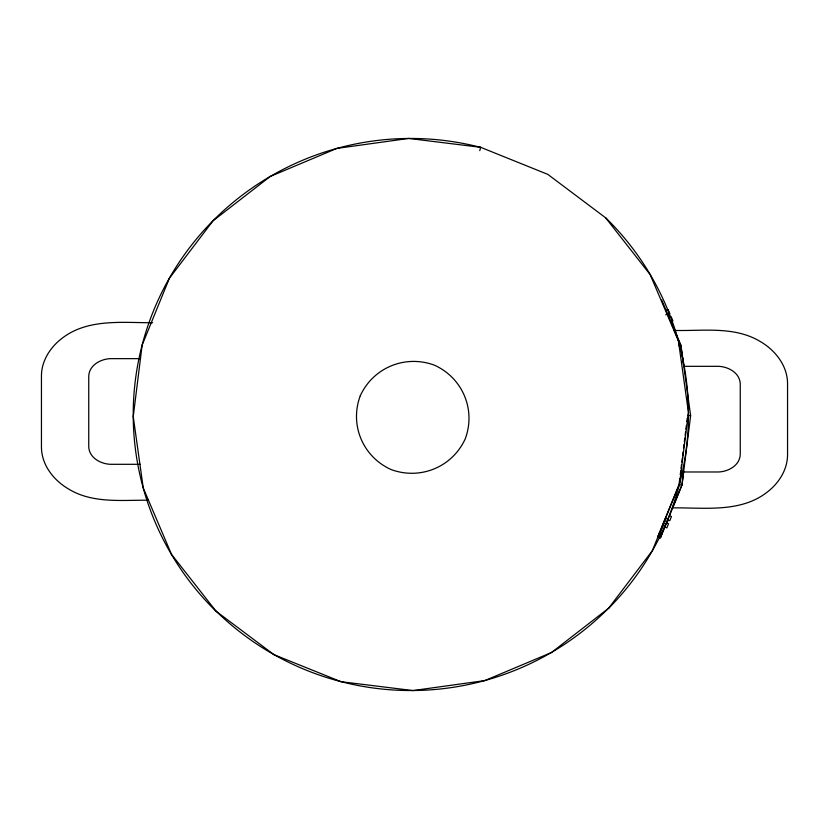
<?xml version="1.0" encoding="UTF-8"?>
<svg xmlns="http://www.w3.org/2000/svg" width="829" height="829" viewBox="0 0 829 829"><rect width="100%" height="100%" fill="white"/><g stroke="black" fill="none" stroke-linecap="round" stroke-linejoin="round"><path stroke-width="1.24" d="M660.599 537.565L657.905 536.477L679.003 484.727L679.79 478.416M680.257 474.634L680.733 470.851M681.044 468.323L681.521 464.541M681.832 462.012L682.298 458.23M682.619 455.701L683.086 451.919M683.562 448.126L684.029 444.344M684.35 441.816L684.816 438.033M685.137 435.505L685.604 431.722M685.925 429.194L686.391 425.412M686.868 421.629L687.334 417.837M682.008 484.727L683.593 471.981L716.505 471.981C727.095 472.437 740.224 465.877 740.256 453.96L740.256 384.355C740.224 372.428 727.095 365.879 716.505 366.325L683.79 366.325L680.941 346.035L677.687 338.377M657.708 536.964L660.402 538.042L681.977 485.1L690.63 415.681L680.91 345.154L661.697 299.994M667.003 523.109L668.236 520.073M479.773 150.671L480.644 147.303L547.814 174.38L605.636 217.809L650.195 274.658L678.433 341.02L688.443 412.396L679.531 483.918L652.309 550.715L608.631 608.217L551.472 652.527L484.727 680.609L412.956 690.557L341.03 681.697L273.871 654.62L216.037 611.191L171.489 554.342L143.241 487.98L133.241 416.604L142.153 345.082L169.375 278.285L213.053 220.783L270.213 176.473L336.957 148.391L408.728 138.443L480.644 147.303M681.531 485.898L672.568 507.887C703.945 507.462 740.183 513.078 767.001 492.291C778.597 483.494 787.374 470.012 787.55 455.131L787.55 383.174C787.332 365.361 775.011 350.014 760.089 341.413C734.256 325.921 702.795 331.175 674.298 330.429L677.22 337.279M668.765 315.942L669.604 317.372L668.319 314.346L669.604 317.372M666.122 310.409L668.101 309.58L669.863 313.704L667.884 314.533M665.76 314.782L667.646 313.984M669.169 317.559L671.148 316.719L672.899 320.844L670.92 321.683M678.91 345.755L680.91 345.154M152.64 322.74C122.402 322.792 87.708 318.357 61.999 338.336C50.403 347.133 41.626 360.615 41.45 375.496L41.45 447.453C41.668 465.276 53.989 480.623 68.911 489.214C92.775 503.607 121.78 500.011 148.267 500.208M140.339 358.646L112.495 358.646C101.905 358.19 88.776 364.75 88.744 376.677L88.744 446.271C88.776 458.199 101.905 464.758 112.495 464.302L140.184 464.302M687.655 415.319L690.63 415.681M679.003 484.727L681.977 485.1M669.49 515.742L671.48 516.54L669.791 520.695L667.801 519.897M665.335 518.249L668.029 519.327M664.34 520.705L667.024 521.793M666.557 522.933L668.547 523.731L666.858 527.886L664.868 527.089M663.345 523.13L666.039 524.218M662.392 525.472L665.086 526.55M661.49 527.679L664.184 528.767M660.651 529.741L663.345 530.819M659.894 531.596L662.589 532.674M659.231 533.223L661.925 534.301M658.672 534.591L661.366 535.679M658.236 535.689L660.92 536.767M605.678 217.768A275.155 275.155 0 0 1 608.683 608.268M480.633 147.375A278.617 278.617 0 0 0 213.012 220.742A275.155 275.155 0 0 0 215.996 611.232M608.579 608.175A278.534 278.534 0 0 1 216.089 611.139M360.283 395.744C349.361 424.821 362.77 456.717 391.008 469.515C420.116 480.312 452.199 467.214 465.193 438.955C476.115 409.889 462.706 377.983 434.458 365.185C405.35 354.387 373.268 367.485 360.283 395.744"/></g></svg>
